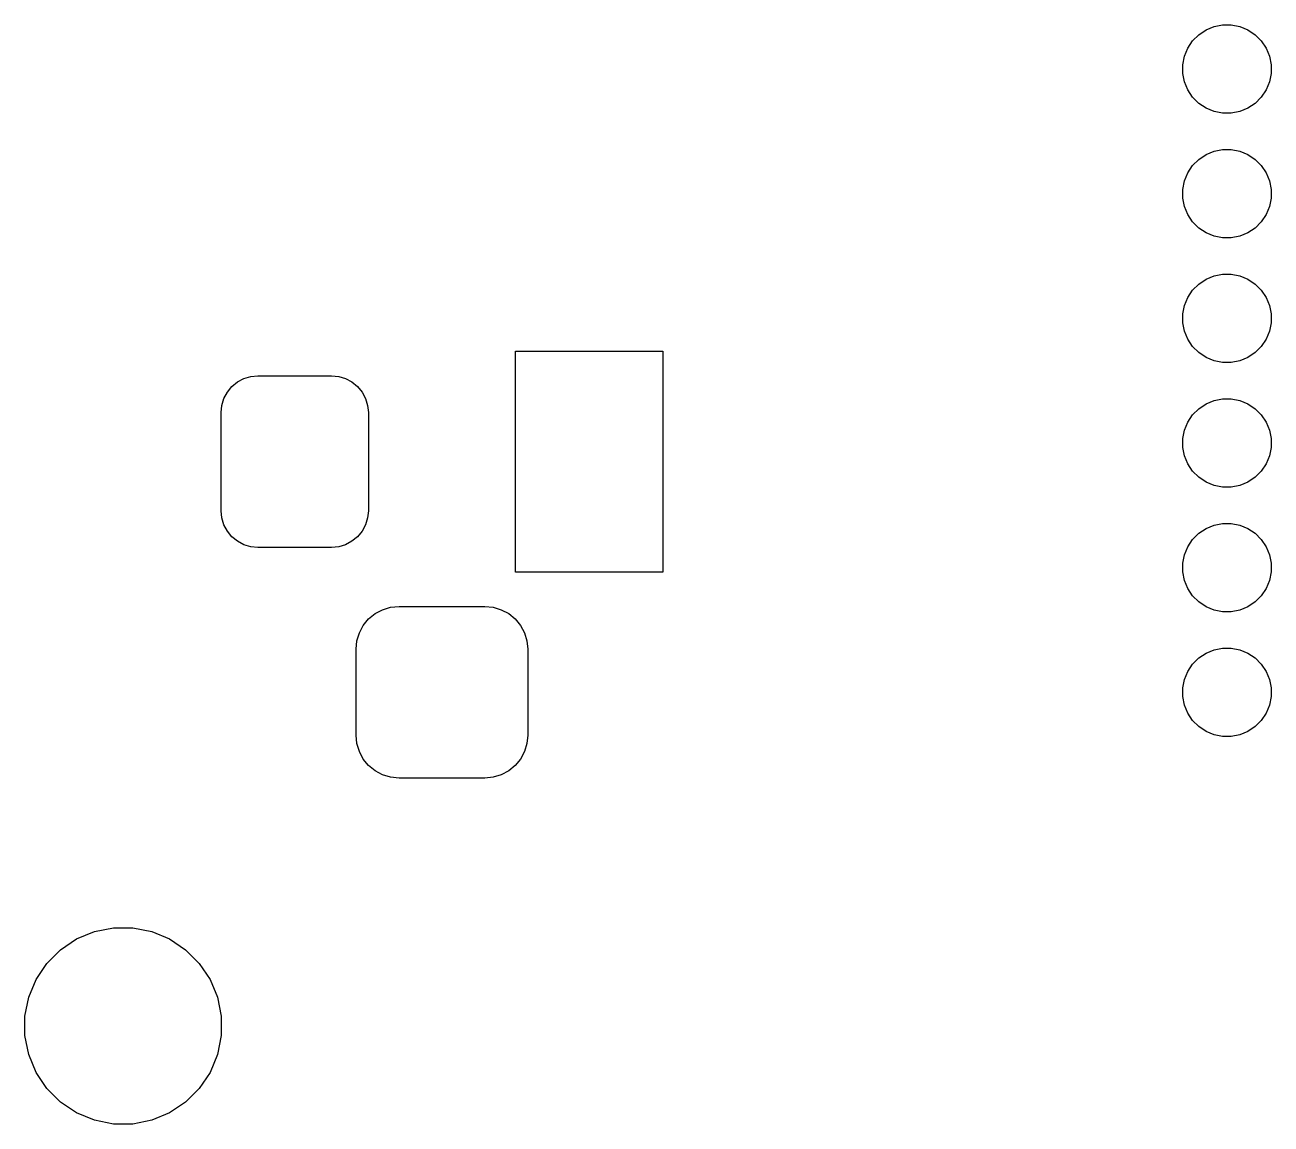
# Model space of a CAD drawing. Extents: x 30 to 167, y -137 to -71.
# Drawn here: x 29.5 to 54.9, y -130.5 to -108.1 of the extents above; entities that cross this region are included whole.
import ezdxf

# ---------------------------------------------------------------- set-up
doc = ezdxf.new("R2010")
doc.units = 0
doc.layers.add('BLACK', color=7, linetype='CONTINUOUS')

msp = doc.modelspace()

# ---------------------------------------------------------------- linework, layer by layer
at = {"layer": 'BLACK', "linetype": 'CONTINUOUS'}
for p, q in [((53.4263, -108.301), (53.5737, -108.202)), ((53.5737, -108.202), (53.7375, -108.135)), ((53.7375, -108.135), (53.9114, -108.1)), ((53.9114, -108.1), (54.0886, -108.1)), ((54.0886, -108.1), (54.2625, -108.135)), ((54.2625, -108.135), (54.4263, -108.202)), ((54.4263, -108.202), (54.5737, -108.301)), ((53.2024, -108.574), (53.3009, -108.426)), ((53.3009, -108.426), (53.4263, -108.301)), ((54.5737, -108.301), (54.6991, -108.426)), ((54.6991, -108.426), (54.7976, -108.574)), ((53.1346, -108.737), (53.2024, -108.574)), ((54.7976, -108.574), (54.8654, -108.737)), ((53.1, -108.911), (53.1346, -108.737)), ((53.1, -109.089), (53.1, -108.911)), ((54.8654, -108.737), (54.9, -108.911)), ((54.9, -108.911), (54.9, -109.089)), ((53.1346, -109.263), (53.1, -109.089)), ((54.9, -109.089), (54.8654, -109.263)), ((53.2024, -109.426), (53.1346, -109.263)), ((53.3009, -109.574), (53.2024, -109.426)), ((54.7976, -109.426), (54.6991, -109.574)), ((54.8654, -109.263), (54.7976, -109.426)), ((53.4263, -109.699), (53.3009, -109.574)), ((53.5737, -109.798), (53.4263, -109.699)), ((54.5737, -109.699), (54.4263, -109.798)), ((54.6991, -109.574), (54.5737, -109.699)), ((53.7375, -109.865), (53.5737, -109.798)), ((53.9114, -109.9), (53.7375, -109.865)), ((54.0886, -109.9), (53.9114, -109.9)), ((54.2625, -109.865), (54.0886, -109.9)), ((54.4263, -109.798), (54.2625, -109.865)), ((53.4263, -110.841), (53.5737, -110.742)), ((53.5737, -110.742), (53.7375, -110.675)), ((53.7375, -110.675), (53.9114, -110.64)), ((53.9114, -110.64), (54.0886, -110.64)), ((54.0886, -110.64), (54.2625, -110.675)), ((54.2625, -110.675), (54.4263, -110.742)), ((54.4263, -110.742), (54.5737, -110.841)), ((53.2024, -111.114), (53.3009, -110.966)), ((53.3009, -110.966), (53.4263, -110.841)), ((54.5737, -110.841), (54.6991, -110.966)), ((54.6991, -110.966), (54.7976, -111.114)), ((53.1346, -111.277), (53.2024, -111.114)), ((54.7976, -111.114), (54.8654, -111.277)), ((53.1, -111.451), (53.1346, -111.277)), ((53.1, -111.629), (53.1, -111.451)), ((54.8654, -111.277), (54.9, -111.451)), ((54.9, -111.451), (54.9, -111.629)), ((53.1346, -111.803), (53.1, -111.629)), ((54.9, -111.629), (54.8654, -111.803)), ((53.2024, -111.966), (53.1346, -111.803)), ((53.3009, -112.114), (53.2024, -111.966)), ((54.7976, -111.966), (54.6991, -112.114)), ((54.8654, -111.803), (54.7976, -111.966)), ((53.4263, -112.239), (53.3009, -112.114)), ((53.5737, -112.338), (53.4263, -112.239)), ((54.5737, -112.239), (54.4263, -112.338)), ((54.6991, -112.114), (54.5737, -112.239)), ((53.7375, -112.405), (53.5737, -112.338)), ((53.9114, -112.44), (53.7375, -112.405)), ((54.0886, -112.44), (53.9114, -112.44)), ((54.2625, -112.405), (54.0886, -112.44)), ((54.4263, -112.338), (54.2625, -112.405)), ((53.4263, -113.381), (53.5737, -113.282)), ((53.5737, -113.282), (53.7375, -113.215)), ((53.7375, -113.215), (53.9114, -113.18)), ((53.9114, -113.18), (54.0886, -113.18)), ((54.0886, -113.18), (54.2625, -113.215)), ((54.2625, -113.215), (54.4263, -113.282)), ((54.4263, -113.282), (54.5737, -113.381)), ((53.2024, -113.654), (53.3009, -113.506)), ((53.3009, -113.506), (53.4263, -113.381)), ((54.5737, -113.381), (54.6991, -113.506)), ((54.6991, -113.506), (54.7976, -113.654)), ((53.1346, -113.817), (53.2024, -113.654)), ((54.7976, -113.654), (54.8654, -113.817)), ((53.1, -113.991), (53.1346, -113.817)), ((53.1, -114.169), (53.1, -113.991)), ((54.8654, -113.817), (54.9, -113.991)), ((54.9, -113.991), (54.9, -114.169)), ((53.1346, -114.343), (53.1, -114.169)), ((54.9, -114.169), (54.8654, -114.343)), ((53.2024, -114.506), (53.1346, -114.343)), ((53.3009, -114.654), (53.2024, -114.506)), ((54.7976, -114.506), (54.6991, -114.654)), ((54.8654, -114.343), (54.7976, -114.506)), ((39.5, -119.25), (39.5, -114.75)), ((39.5, -114.75), (42.5, -114.75)), ((42.5, -114.75), (42.5, -119.25)), ((53.4263, -114.779), (53.3009, -114.654)), ((53.5737, -114.878), (53.4263, -114.779)), ((54.5737, -114.779), (54.4263, -114.878)), ((54.6991, -114.654), (54.5737, -114.779)), ((53.7375, -114.945), (53.5737, -114.878)), ((53.9114, -114.98), (53.7375, -114.945)), ((54.0886, -114.98), (53.9114, -114.98)), ((54.2625, -114.945), (54.0886, -114.98)), ((54.4263, -114.878), (54.2625, -114.945)), ((33.8333, -115.376), (33.963, -115.307)), ((33.963, -115.307), (34.1037, -115.264)), ((34.1037, -115.264), (34.25, -115.25)), ((34.25, -115.25), (35.75, -115.25)), ((35.75, -115.25), (35.8963, -115.264)), ((35.8963, -115.264), (36.037, -115.307)), ((36.037, -115.307), (36.1667, -115.376)), ((33.6264, -115.583), (33.7197, -115.47)), ((33.7197, -115.47), (33.8333, -115.376)), ((36.1667, -115.376), (36.2803, -115.47)), ((36.2803, -115.47), (36.3736, -115.583)), ((33.5144, -115.854), (33.5571, -115.713)), ((33.5571, -115.713), (33.6264, -115.583)), ((36.3736, -115.583), (36.4429, -115.713)), ((36.4429, -115.713), (36.4856, -115.854)), ((53.4263, -115.921), (53.5737, -115.822)), ((53.5737, -115.822), (53.7375, -115.755)), ((53.7375, -115.755), (53.9114, -115.72)), ((53.9114, -115.72), (54.0886, -115.72)), ((54.0886, -115.72), (54.2625, -115.755)), ((54.2625, -115.755), (54.4263, -115.822)), ((54.4263, -115.822), (54.5737, -115.921)), ((33.5, -116), (33.5144, -115.854)), ((33.5, -118), (33.5, -116)), ((36.4856, -115.854), (36.5, -116)), ((36.5, -116), (36.5, -118)), ((53.2024, -116.194), (53.3009, -116.046)), ((53.3009, -116.046), (53.4263, -115.921)), ((54.5737, -115.921), (54.6991, -116.046)), ((54.6991, -116.046), (54.7976, -116.194)), ((53.1346, -116.357), (53.2024, -116.194)), ((54.7976, -116.194), (54.8654, -116.357)), ((53.1, -116.531), (53.1346, -116.357)), ((53.1, -116.709), (53.1, -116.531)), ((54.8654, -116.357), (54.9, -116.531)), ((54.9, -116.531), (54.9, -116.709)), ((53.1346, -116.883), (53.1, -116.709)), ((54.9, -116.709), (54.8654, -116.883)), ((53.2024, -117.046), (53.1346, -116.883)), ((53.3009, -117.194), (53.2024, -117.046)), ((54.7976, -117.046), (54.6991, -117.194)), ((54.8654, -116.883), (54.7976, -117.046)), ((53.4263, -117.319), (53.3009, -117.194)), ((53.5737, -117.418), (53.4263, -117.319)), ((54.5737, -117.319), (54.4263, -117.418)), ((54.6991, -117.194), (54.5737, -117.319)), ((53.7375, -117.485), (53.5737, -117.418)), ((53.9114, -117.52), (53.7375, -117.485)), ((54.0886, -117.52), (53.9114, -117.52)), ((54.2625, -117.485), (54.0886, -117.52)), ((54.4263, -117.418), (54.2625, -117.485)), ((33.5144, -118.146), (33.5, -118)), ((36.5, -118), (36.4856, -118.146)), ((33.5571, -118.287), (33.5144, -118.146)), ((33.6264, -118.417), (33.5571, -118.287)), ((36.4429, -118.287), (36.3736, -118.417)), ((36.4856, -118.146), (36.4429, -118.287)), ((53.4263, -118.461), (53.5737, -118.362)), ((53.5737, -118.362), (53.7375, -118.295)), ((53.7375, -118.295), (53.9114, -118.26)), ((53.9114, -118.26), (54.0886, -118.26)), ((54.0886, -118.26), (54.2625, -118.295)), ((54.2625, -118.295), (54.4263, -118.362)), ((54.4263, -118.362), (54.5737, -118.461)), ((33.7197, -118.53), (33.6264, -118.417)), ((33.8333, -118.624), (33.7197, -118.53)), ((36.2803, -118.53), (36.1667, -118.624)), ((36.3736, -118.417), (36.2803, -118.53)), ((53.2024, -118.734), (53.3009, -118.586)), ((53.3009, -118.586), (53.4263, -118.461)), ((54.5737, -118.461), (54.6991, -118.586)), ((54.6991, -118.586), (54.7976, -118.734)), ((33.963, -118.693), (33.8333, -118.624)), ((34.1037, -118.736), (33.963, -118.693)), ((34.25, -118.75), (34.1037, -118.736)), ((35.75, -118.75), (34.25, -118.75)), ((35.8963, -118.736), (35.75, -118.75)), ((36.037, -118.693), (35.8963, -118.736)), ((36.1667, -118.624), (36.037, -118.693)), ((53.1346, -118.897), (53.2024, -118.734)), ((54.7976, -118.734), (54.8654, -118.897)), ((53.1, -119.071), (53.1346, -118.897)), ((53.1, -119.249), (53.1, -119.071)), ((54.8654, -118.897), (54.9, -119.071)), ((54.9, -119.071), (54.9, -119.249)), ((42.5, -119.25), (39.5, -119.25)), ((53.1346, -119.423), (53.1, -119.249)), ((54.9, -119.249), (54.8654, -119.423)), ((53.2024, -119.586), (53.1346, -119.423)), ((53.3009, -119.734), (53.2024, -119.586)), ((54.7976, -119.586), (54.6991, -119.734)), ((54.8654, -119.423), (54.7976, -119.586)), ((53.4263, -119.859), (53.3009, -119.734)), ((53.5737, -119.958), (53.4263, -119.859)), ((54.5737, -119.859), (54.4263, -119.958)), ((54.6991, -119.734), (54.5737, -119.859)), ((36.5063, -120.206), (36.6389, -120.097)), ((36.6389, -120.097), (36.7902, -120.017)), ((36.7902, -120.017), (36.9543, -119.967)), ((36.9543, -119.967), (37.125, -119.95)), ((37.125, -119.95), (38.875, -119.95)), ((38.875, -119.95), (39.0457, -119.967)), ((39.0457, -119.967), (39.2098, -120.017)), ((39.2098, -120.017), (39.3611, -120.097)), ((39.3611, -120.097), (39.4937, -120.206)), ((53.7375, -120.025), (53.5737, -119.958)), ((53.9114, -120.06), (53.7375, -120.025)), ((54.0886, -120.06), (53.9114, -120.06)), ((54.2625, -120.025), (54.0886, -120.06)), ((54.4263, -119.958), (54.2625, -120.025)), ((36.3166, -120.49), (36.3975, -120.339)), ((36.3975, -120.339), (36.5063, -120.206)), ((39.4937, -120.206), (39.6025, -120.339)), ((39.6025, -120.339), (39.6834, -120.49)), ((36.2668, -120.654), (36.3166, -120.49)), ((39.6834, -120.49), (39.7332, -120.654)), ((36.25, -120.825), (36.2668, -120.654)), ((36.25, -122.575), (36.25, -120.825)), ((39.7332, -120.654), (39.75, -120.825)), ((39.75, -120.825), (39.75, -122.575)), ((53.4263, -121.001), (53.5737, -120.902)), ((53.5737, -120.902), (53.7375, -120.835)), ((53.7375, -120.835), (53.9114, -120.8)), ((53.9114, -120.8), (54.0886, -120.8)), ((54.0886, -120.8), (54.2625, -120.835)), ((54.2625, -120.835), (54.4263, -120.902)), ((54.4263, -120.902), (54.5737, -121.001)), ((53.2024, -121.274), (53.3009, -121.126)), ((53.3009, -121.126), (53.4263, -121.001)), ((54.5737, -121.001), (54.6991, -121.126)), ((54.6991, -121.126), (54.7976, -121.274)), ((53.1346, -121.437), (53.2024, -121.274)), ((54.7976, -121.274), (54.8654, -121.437)), ((53.1, -121.611), (53.1346, -121.437)), ((53.1, -121.789), (53.1, -121.611)), ((54.8654, -121.437), (54.9, -121.611)), ((54.9, -121.611), (54.9, -121.789)), ((53.1346, -121.963), (53.1, -121.789)), ((54.9, -121.789), (54.8654, -121.963)), ((53.2024, -122.126), (53.1346, -121.963)), ((53.3009, -122.274), (53.2024, -122.126)), ((54.7976, -122.126), (54.6991, -122.274)), ((54.8654, -121.963), (54.7976, -122.126)), ((53.4263, -122.399), (53.3009, -122.274)), ((53.5737, -122.498), (53.4263, -122.399)), ((54.5737, -122.399), (54.4263, -122.498)), ((54.6991, -122.274), (54.5737, -122.399)), ((36.2668, -122.746), (36.25, -122.575)), ((39.75, -122.575), (39.7332, -122.746)), ((53.7375, -122.565), (53.5737, -122.498)), ((53.9114, -122.6), (53.7375, -122.565)), ((54.0886, -122.6), (53.9114, -122.6)), ((54.2625, -122.565), (54.0886, -122.6)), ((54.4263, -122.498), (54.2625, -122.565)), ((36.3166, -122.91), (36.2668, -122.746)), ((36.3975, -123.061), (36.3166, -122.91)), ((39.6834, -122.91), (39.6025, -123.061)), ((39.7332, -122.746), (39.6834, -122.91)), ((36.5063, -123.194), (36.3975, -123.061)), ((39.6025, -123.061), (39.4937, -123.194)), ((36.6389, -123.303), (36.5063, -123.194)), ((36.7902, -123.383), (36.6389, -123.303)), ((36.9543, -123.433), (36.7902, -123.383)), ((37.125, -123.45), (36.9543, -123.433)), ((39.0457, -123.433), (38.875, -123.45)), ((39.2098, -123.383), (39.0457, -123.433)), ((39.3611, -123.303), (39.2098, -123.383)), ((39.4937, -123.194), (39.3611, -123.303)), ((38.875, -123.45), (37.125, -123.45)), ((30.2251, -126.946), (30.5526, -126.728)), ((30.5526, -126.728), (30.9166, -126.577)), ((30.9166, -126.577), (31.303, -126.5)), ((31.303, -126.5), (31.697, -126.5)), ((31.697, -126.5), (32.0834, -126.577)), ((32.0834, -126.577), (32.4474, -126.728)), ((32.4474, -126.728), (32.7749, -126.946)), ((29.9465, -127.225), (30.2251, -126.946)), ((32.7749, -126.946), (33.0535, -127.225)), ((29.7276, -127.553), (29.9465, -127.225)), ((33.0535, -127.225), (33.2724, -127.553)), ((29.5769, -127.917), (29.7276, -127.553)), ((33.2724, -127.553), (33.4231, -127.917)), ((29.5, -128.303), (29.5769, -127.917)), ((33.4231, -127.917), (33.5, -128.303)), ((29.5, -128.697), (29.5, -128.303)), ((33.5, -128.303), (33.5, -128.697)), ((29.5769, -129.083), (29.5, -128.697)), ((33.5, -128.697), (33.4231, -129.083)), ((29.7276, -129.447), (29.5769, -129.083)), ((33.4231, -129.083), (33.2724, -129.447)), ((29.9465, -129.775), (29.7276, -129.447)), ((33.2724, -129.447), (33.0535, -129.775)), ((30.2251, -130.054), (29.9465, -129.775)), ((33.0535, -129.775), (32.7749, -130.054)), ((30.5526, -130.272), (30.2251, -130.054)), ((30.9166, -130.423), (30.5526, -130.272)), ((32.4474, -130.272), (32.0834, -130.423)), ((32.7749, -130.054), (32.4474, -130.272)), ((31.303, -130.5), (30.9166, -130.423)), ((31.697, -130.5), (31.303, -130.5)), ((32.0834, -130.423), (31.697, -130.5))]:
    msp.add_line(p, q, dxfattribs=at)

doc.saveas('drawing.dxf')
